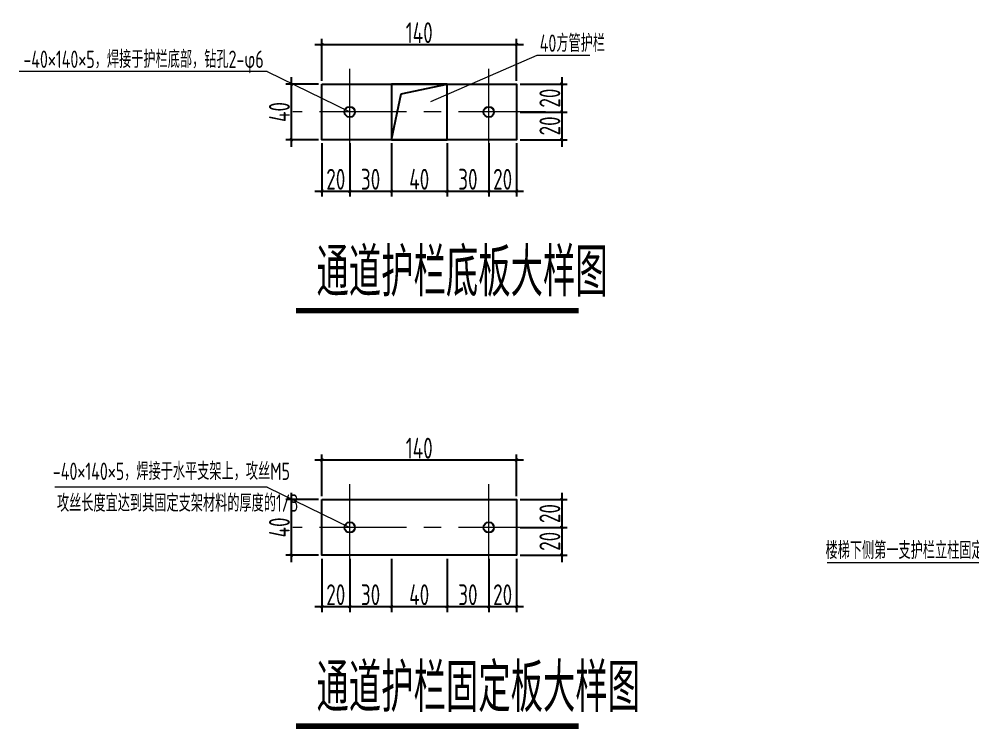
# Model space of a CAD drawing. Extents: x 498328 to 716449, y -893371 to -467753.
# Drawn here: x 575315 to 589035, y -871933 to -861716 of the extents above; entities that cross this region are included whole.
import ezdxf

# ---------------------------------------------------------------- set-up
doc = ezdxf.new("R2010")
doc.units = 0
doc.header["$LTSCALE"] = 1000
doc.header["$PDMODE"] = 35
doc.header["$PDSIZE"] = 20
doc.linetypes.add('CENTER', pattern=[2, 1.25, -0.25, 0.25, -0.25])
doc.layers.get('0').update_dxf_attribs({"linetype": 'CONTINUOUS'})
doc.layers.get('Defpoints').update_dxf_attribs({"linetype": 'CONTINUOUS'})
for name, color, linetype in [('01', 7, 'CONTINUOUS'), ('AXIS', 251, 'CENTER'), ('DIM', 3, 'CONTINUOUS'), ('PUB_TEXT', 7, 'CONTINUOUS'), ('SD_NAME_TOPC', 7, 'CONTINUOUS'), ('焊缝', 1, 'CONTINUOUS')]:
    doc.layers.add(name, color=color, linetype=linetype)
doc.styles.add('TSSD-REIN', font='tssdeng.shx', dxfattribs={"width": 0.7, "bigfont": 'tssdchn.shx'})
doc.styles.add('TSSD_DIMENSION', font='Tssdeng.shx', dxfattribs={"width": 0.7, "bigfont": 'hztxt.shx'})
doc.styles.add('TSSD_REIN', font='Tssdeng.shx', dxfattribs={"width": 0.7, "bigfont": 'hztxt.shx'})
doc.dimstyles.new('TSSD_100_100$0', dxfattribs={"dimtxt": 380, "dimasz": 100, "dimexe": 100, "dimexo": 250, "dimgap": 50, "dimtad": 1, "dimdec": 0, "dimzin": 0, "dimdsep": 46, "dimtxsty": 'TSSD_DIMENSION', "dimblk": 'ARCHTICK', "dimblk1": 'ARCHTICK', "dimblk2": 'ARCHTICK', "dimsah": 1, "dimcen": 0, "dimdle": 100, "dimclrt": 7, "dimadec": 0, "dimazin": 0, "dimtfac": 1, "dimtdec": 0, "dimtix": 1, "dimtmove": 2, "dimatfit": 3, "dimldrblk": 'ARCHTICK', "dimfxl": 0, "dimtolj": 1, "dimtzin": 0, "dimarcsym": 0})

# ---------------------------------------------------------------- blocks, each defined once
blk = doc.blocks.new('_ARCHTICK')
at = {"color": 0, "const_width": 0.4}
blk.add_lwpolyline([(-0.71, -0.71), (0.71, 0.71)], dxfattribs=at)
blk = doc.blocks.new('*D1054')
at = {"layer": 'Defpoints', "color": 0, "transparency": 16777216}
for p in [(582471, -868062), (579671, -868633), (582471, -868633)]:
    blk.add_point(p, dxfattribs=at)
at = {"layer": 'DIM', "color": 0, "lineweight": -2, "transparency": 16777216}
for p, q in [((579571, -868062), (582571, -868062)), ((579671, -868583), (579671, -867982)), ((582471, -868583), (582471, -867982))]:
    blk.add_line(p, q, dxfattribs=at)
at = {"layer": 'DIM', "color": 0, "lineweight": -2, "transparency": 16777216, "xscale": 30, "yscale": 30, "zscale": 30, "rotation": 180}
blk.add_blockref('_ARCHTICK', (579671, -868062), dxfattribs=at)
at = {"layer": 'DIM', "color": 0, "lineweight": -2, "transparency": 16777216, "xscale": 30, "yscale": 30, "zscale": 30}
blk.add_blockref('_ARCHTICK', (582471, -868062), dxfattribs=at)
at = {"layer": 'DIM', "color": 7, "lineweight": 20, "transparency": 16777216, "insert": (581071, -867892), "char_height": 300, "attachment_point": 5, "style": 'TSSD_DIMENSION'}
blk.add_mtext('\\A1;140', dxfattribs=at)
blk = doc.blocks.new('*D1055')
at = {"layer": 'Defpoints', "color": 0, "transparency": 16777216}
for p in [(582471, -868633), (582471, -869033), (583120, -869033)]:
    blk.add_point(p, dxfattribs=at)
at = {"layer": 'DIM', "color": 0, "lineweight": -2, "transparency": 16777216}
for p, q in [((583120, -868533), (583120, -869133)), ((582521, -868633), (583200, -868633)), ((582521, -869033), (583200, -869033))]:
    blk.add_line(p, q, dxfattribs=at)
at = {"layer": 'DIM', "color": 0, "lineweight": -2, "transparency": 16777216, "xscale": 30, "yscale": 30, "zscale": 30}
for p, rotation in [((583120, -868633), 90), ((583120, -869033), 270)]:
    blk.add_blockref('_ARCHTICK', p, dxfattribs=dict(at, rotation=rotation))
at = {"layer": 'DIM', "color": 7, "lineweight": 20, "transparency": 16777216, "insert": (582950, -868833), "char_height": 300, "attachment_point": 5, "rotation": 90, "style": 'TSSD_DIMENSION'}
blk.add_mtext('\\A1;20', dxfattribs=at)
blk = doc.blocks.new('*D1056')
at = {"layer": 'Defpoints', "color": 0, "transparency": 16777216}
for p in [(582471, -869033), (582471, -869433), (583120, -869433)]:
    blk.add_point(p, dxfattribs=at)
at = {"layer": 'DIM', "color": 0, "lineweight": -2, "transparency": 16777216}
for p, q in [((582521, -869033), (583200, -869033)), ((583120, -868933), (583120, -869533)), ((582521, -869433), (583200, -869433))]:
    blk.add_line(p, q, dxfattribs=at)
at = {"layer": 'DIM', "color": 0, "lineweight": -2, "transparency": 16777216, "xscale": 30, "yscale": 30, "zscale": 30}
for p, rotation in [((583120, -869033), 90), ((583120, -869433), 270)]:
    blk.add_blockref('_ARCHTICK', p, dxfattribs=dict(at, rotation=rotation))
at = {"layer": 'DIM', "color": 7, "lineweight": 20, "transparency": 16777216, "insert": (582950, -869233), "char_height": 300, "attachment_point": 5, "rotation": 90, "style": 'TSSD_DIMENSION'}
blk.add_mtext('\\A1;20', dxfattribs=at)
blk = doc.blocks.new('*D1057')
at = {"layer": 'Defpoints', "color": 0, "transparency": 16777216}
for p in [(579671, -868633), (579230, -869433), (579671, -869433)]:
    blk.add_point(p, dxfattribs=at)
at = {"layer": 'DIM', "color": 0, "lineweight": -2, "transparency": 16777216}
for p, q in [((579230, -868533), (579230, -869533)), ((579621, -868633), (579150, -868633)), ((579621, -869433), (579150, -869433))]:
    blk.add_line(p, q, dxfattribs=at)
at = {"layer": 'DIM', "color": 0, "lineweight": -2, "transparency": 16777216, "xscale": 30, "yscale": 30, "zscale": 30}
for p, rotation in [((579230, -868633), 90), ((579230, -869433), 270)]:
    blk.add_blockref('_ARCHTICK', p, dxfattribs=dict(at, rotation=rotation))
at = {"layer": 'DIM', "color": 7, "lineweight": 20, "transparency": 16777216, "insert": (579060, -869033), "char_height": 300, "attachment_point": 5, "rotation": 90, "style": 'TSSD_DIMENSION'}
blk.add_mtext('\\A1;40', dxfattribs=at)
blk = doc.blocks.new('*D1058')
at = {"layer": 'Defpoints', "color": 0, "transparency": 16777216}
for p in [(579671, -869433), (580071, -869433), (580071, -870171)]:
    blk.add_point(p, dxfattribs=at)
at = {"layer": 'DIM', "color": 0, "lineweight": -2, "transparency": 16777216}
for p, q in [((579671, -869483), (579671, -870251)), ((580071, -869483), (580071, -870251)), ((579571, -870171), (580171, -870171))]:
    blk.add_line(p, q, dxfattribs=at)
at = {"layer": 'DIM', "color": 0, "lineweight": -2, "transparency": 16777216, "xscale": 30, "yscale": 30, "zscale": 30, "rotation": 180}
blk.add_blockref('_ARCHTICK', (579671, -870171), dxfattribs=at)
at = {"layer": 'DIM', "color": 0, "lineweight": -2, "transparency": 16777216, "xscale": 30, "yscale": 30, "zscale": 30}
blk.add_blockref('_ARCHTICK', (580071, -870171), dxfattribs=at)
at = {"layer": 'DIM', "color": 7, "lineweight": 20, "transparency": 16777216, "insert": (579871, -870001), "char_height": 300, "attachment_point": 5, "style": 'TSSD_DIMENSION'}
blk.add_mtext('\\A1;20', dxfattribs=at)
blk = doc.blocks.new('*D1059')
at = {"layer": 'Defpoints', "color": 0, "transparency": 16777216}
for p in [(580071, -869433), (580671, -869433), (580671, -870171)]:
    blk.add_point(p, dxfattribs=at)
at = {"layer": 'DIM', "color": 0, "lineweight": -2, "transparency": 16777216}
for p, q in [((580071, -869483), (580071, -870251)), ((580671, -869483), (580671, -870251)), ((579971, -870171), (580771, -870171))]:
    blk.add_line(p, q, dxfattribs=at)
at = {"layer": 'DIM', "color": 0, "lineweight": -2, "transparency": 16777216, "xscale": 30, "yscale": 30, "zscale": 30, "rotation": 180}
blk.add_blockref('_ARCHTICK', (580071, -870171), dxfattribs=at)
at = {"layer": 'DIM', "color": 0, "lineweight": -2, "transparency": 16777216, "xscale": 30, "yscale": 30, "zscale": 30}
blk.add_blockref('_ARCHTICK', (580671, -870171), dxfattribs=at)
at = {"layer": 'DIM', "color": 7, "lineweight": 20, "transparency": 16777216, "insert": (580371, -870001), "char_height": 300, "attachment_point": 5, "style": 'TSSD_DIMENSION'}
blk.add_mtext('\\A1;30', dxfattribs=at)
blk = doc.blocks.new('*D1060')
at = {"layer": 'Defpoints', "color": 0, "transparency": 16777216}
for p in [(580671, -869433), (581471, -869433), (581471, -870171)]:
    blk.add_point(p, dxfattribs=at)
at = {"layer": 'DIM', "color": 0, "lineweight": -2, "transparency": 16777216}
for p, q in [((580671, -869483), (580671, -870251)), ((581471, -869483), (581471, -870251)), ((580571, -870171), (581571, -870171))]:
    blk.add_line(p, q, dxfattribs=at)
at = {"layer": 'DIM', "color": 0, "lineweight": -2, "transparency": 16777216, "xscale": 30, "yscale": 30, "zscale": 30, "rotation": 180}
blk.add_blockref('_ARCHTICK', (580671, -870171), dxfattribs=at)
at = {"layer": 'DIM', "color": 0, "lineweight": -2, "transparency": 16777216, "xscale": 30, "yscale": 30, "zscale": 30}
blk.add_blockref('_ARCHTICK', (581471, -870171), dxfattribs=at)
at = {"layer": 'DIM', "color": 7, "lineweight": 20, "transparency": 16777216, "insert": (581071, -870001), "char_height": 300, "attachment_point": 5, "style": 'TSSD_DIMENSION'}
blk.add_mtext('\\A1;40', dxfattribs=at)
blk = doc.blocks.new('*D1061')
at = {"layer": 'Defpoints', "color": 0, "transparency": 16777216}
for p in [(581471, -869433), (582071, -869433), (582071, -870171)]:
    blk.add_point(p, dxfattribs=at)
at = {"layer": 'DIM', "color": 0, "lineweight": -2, "transparency": 16777216}
for p, q in [((581471, -869483), (581471, -870251)), ((582071, -869483), (582071, -870251)), ((581371, -870171), (582171, -870171))]:
    blk.add_line(p, q, dxfattribs=at)
at = {"layer": 'DIM', "color": 0, "lineweight": -2, "transparency": 16777216, "xscale": 30, "yscale": 30, "zscale": 30, "rotation": 180}
blk.add_blockref('_ARCHTICK', (581471, -870171), dxfattribs=at)
at = {"layer": 'DIM', "color": 0, "lineweight": -2, "transparency": 16777216, "xscale": 30, "yscale": 30, "zscale": 30}
blk.add_blockref('_ARCHTICK', (582071, -870171), dxfattribs=at)
at = {"layer": 'DIM', "color": 7, "lineweight": 20, "transparency": 16777216, "insert": (581771, -870001), "char_height": 300, "attachment_point": 5, "style": 'TSSD_DIMENSION'}
blk.add_mtext('\\A1;30', dxfattribs=at)
blk = doc.blocks.new('*D1062')
at = {"layer": 'Defpoints', "color": 0, "transparency": 16777216}
for p in [(582071, -869433), (582471, -869433), (582471, -870171)]:
    blk.add_point(p, dxfattribs=at)
at = {"layer": 'DIM', "color": 0, "lineweight": -2, "transparency": 16777216}
for p, q in [((582071, -869483), (582071, -870251)), ((582471, -869483), (582471, -870251)), ((581971, -870171), (582571, -870171))]:
    blk.add_line(p, q, dxfattribs=at)
at = {"layer": 'DIM', "color": 0, "lineweight": -2, "transparency": 16777216, "xscale": 30, "yscale": 30, "zscale": 30, "rotation": 180}
blk.add_blockref('_ARCHTICK', (582071, -870171), dxfattribs=at)
at = {"layer": 'DIM', "color": 0, "lineweight": -2, "transparency": 16777216, "xscale": 30, "yscale": 30, "zscale": 30}
blk.add_blockref('_ARCHTICK', (582471, -870171), dxfattribs=at)
at = {"layer": 'DIM', "color": 7, "lineweight": 20, "transparency": 16777216, "insert": (582271, -870001), "char_height": 300, "attachment_point": 5, "style": 'TSSD_DIMENSION'}
blk.add_mtext('\\A1;20', dxfattribs=at)
blk = doc.blocks.new('护栏底板')
at = {"layer": 'AXIS', "lineweight": 20}
for p, q in [((415797.07, -713356.45), (415797.07, -713294.4)), ((415897.07, -713356.45), (415897.07, -713294.4))]:
    blk.add_line(p, q, dxfattribs=at)
at = {"layer": '焊缝', "color": 8}
for p, q in [((415834.04, -713312.39), (415867.07, -713305.42)), ((415827.07, -713345.42), (415834.04, -713312.39))]:
    blk.add_line(p, q, dxfattribs=at)
at = {"layer": '焊缝', "color": 0}
for points in [[(415777.07, -713305.42), (415917.07, -713305.42), (415917.07, -713345.42), (415777.07, -713345.42)], [(415867.07, -713305.42), (415827.07, -713305.42), (415827.07, -713345.42), (415867.07, -713345.42)]]:
    blk.add_lwpolyline(points, close=True, dxfattribs=at)
for centre in [(415797.07, -713325.42), (415897.07, -713325.42)]:
    blk.add_circle(centre, 3.75, dxfattribs=at)
blk = doc.blocks.new('*D1070')
at = {"layer": 'Defpoints', "color": 0, "transparency": 16777216}
for p in [(582471, -862083), (579671, -862654), (582471, -862654)]:
    blk.add_point(p, dxfattribs=at)
at = {"layer": 'DIM', "color": 0, "lineweight": -2, "transparency": 16777216}
for p, q in [((579671, -862604), (579671, -862003)), ((582471, -862604), (582471, -862003)), ((579571, -862083), (582571, -862083))]:
    blk.add_line(p, q, dxfattribs=at)
at = {"layer": 'DIM', "color": 0, "lineweight": -2, "transparency": 16777216, "xscale": 30, "yscale": 30, "zscale": 30, "rotation": 180}
blk.add_blockref('_ARCHTICK', (579671, -862083), dxfattribs=at)
at = {"layer": 'DIM', "color": 0, "lineweight": -2, "transparency": 16777216, "xscale": 30, "yscale": 30, "zscale": 30}
blk.add_blockref('_ARCHTICK', (582471, -862083), dxfattribs=at)
at = {"layer": 'DIM', "color": 7, "lineweight": 20, "transparency": 16777216, "insert": (581071, -861913), "char_height": 300, "attachment_point": 5, "style": 'TSSD_DIMENSION'}
blk.add_mtext('\\A1;140', dxfattribs=at)
blk = doc.blocks.new('*D1071')
at = {"layer": 'Defpoints', "color": 0, "transparency": 16777216}
for p in [(582471, -862654), (582471, -863054), (583120, -863054)]:
    blk.add_point(p, dxfattribs=at)
at = {"layer": 'DIM', "color": 0, "lineweight": -2, "transparency": 16777216}
for p, q in [((583120, -862554), (583120, -863154)), ((582521, -862654), (583200, -862654)), ((582521, -863054), (583200, -863054))]:
    blk.add_line(p, q, dxfattribs=at)
at = {"layer": 'DIM', "color": 0, "lineweight": -2, "transparency": 16777216, "xscale": 30, "yscale": 30, "zscale": 30}
for p, rotation in [((583120, -862654), 90), ((583120, -863054), 270)]:
    blk.add_blockref('_ARCHTICK', p, dxfattribs=dict(at, rotation=rotation))
at = {"layer": 'DIM', "color": 7, "lineweight": 20, "transparency": 16777216, "insert": (582950, -862854), "char_height": 300, "attachment_point": 5, "rotation": 90, "style": 'TSSD_DIMENSION'}
blk.add_mtext('\\A1;20', dxfattribs=at)
blk = doc.blocks.new('*D1064')
at = {"layer": 'Defpoints', "color": 0, "transparency": 16777216}
for p in [(582471, -863054), (582471, -863454), (583120, -863454)]:
    blk.add_point(p, dxfattribs=at)
at = {"layer": 'DIM', "color": 0, "lineweight": -2, "transparency": 16777216}
for p, q in [((583120, -862954), (583120, -863554)), ((582521, -863054), (583200, -863054)), ((582521, -863454), (583200, -863454))]:
    blk.add_line(p, q, dxfattribs=at)
at = {"layer": 'DIM', "color": 0, "lineweight": -2, "transparency": 16777216, "xscale": 30, "yscale": 30, "zscale": 30}
for p, rotation in [((583120, -863054), 90), ((583120, -863454), 270)]:
    blk.add_blockref('_ARCHTICK', p, dxfattribs=dict(at, rotation=rotation))
at = {"layer": 'DIM', "color": 7, "lineweight": 20, "transparency": 16777216, "insert": (582950, -863254), "char_height": 300, "attachment_point": 5, "rotation": 90, "style": 'TSSD_DIMENSION'}
blk.add_mtext('\\A1;20', dxfattribs=at)
blk = doc.blocks.new('*D1065')
at = {"layer": 'Defpoints', "color": 0, "transparency": 16777216}
for p in [(579671, -862654), (579230, -863454), (579671, -863454)]:
    blk.add_point(p, dxfattribs=at)
at = {"layer": 'DIM', "color": 0, "lineweight": -2, "transparency": 16777216}
for p, q in [((579230, -862554), (579230, -863554)), ((579621, -862654), (579150, -862654)), ((579621, -863454), (579150, -863454))]:
    blk.add_line(p, q, dxfattribs=at)
at = {"layer": 'DIM', "color": 0, "lineweight": -2, "transparency": 16777216, "xscale": 30, "yscale": 30, "zscale": 30}
for p, rotation in [((579230, -862654), 90), ((579230, -863454), 270)]:
    blk.add_blockref('_ARCHTICK', p, dxfattribs=dict(at, rotation=rotation))
at = {"layer": 'DIM', "color": 7, "lineweight": 20, "transparency": 16777216, "insert": (579060, -863054), "char_height": 300, "attachment_point": 5, "rotation": 90, "style": 'TSSD_DIMENSION'}
blk.add_mtext('\\A1;40', dxfattribs=at)
blk = doc.blocks.new('*D1066')
at = {"layer": 'Defpoints', "color": 0, "transparency": 16777216}
for p in [(579671, -863454), (580071, -863454), (580071, -864192)]:
    blk.add_point(p, dxfattribs=at)
at = {"layer": 'DIM', "color": 0, "lineweight": -2, "transparency": 16777216}
for p, q in [((579671, -863504), (579671, -864272)), ((580071, -863504), (580071, -864272)), ((579571, -864192), (580171, -864192))]:
    blk.add_line(p, q, dxfattribs=at)
at = {"layer": 'DIM', "color": 0, "lineweight": -2, "transparency": 16777216, "xscale": 30, "yscale": 30, "zscale": 30, "rotation": 180}
blk.add_blockref('_ARCHTICK', (579671, -864192), dxfattribs=at)
at = {"layer": 'DIM', "color": 0, "lineweight": -2, "transparency": 16777216, "xscale": 30, "yscale": 30, "zscale": 30}
blk.add_blockref('_ARCHTICK', (580071, -864192), dxfattribs=at)
at = {"layer": 'DIM', "color": 7, "lineweight": 20, "transparency": 16777216, "insert": (579871, -864022), "char_height": 300, "attachment_point": 5, "style": 'TSSD_DIMENSION'}
blk.add_mtext('\\A1;20', dxfattribs=at)
blk = doc.blocks.new('*D1067')
at = {"layer": 'Defpoints', "color": 0, "transparency": 16777216}
for p in [(580071, -863454), (580671, -863454), (580671, -864192)]:
    blk.add_point(p, dxfattribs=at)
at = {"layer": 'DIM', "color": 0, "lineweight": -2, "transparency": 16777216}
for p, q in [((580071, -863504), (580071, -864272)), ((580671, -863504), (580671, -864272)), ((579971, -864192), (580771, -864192))]:
    blk.add_line(p, q, dxfattribs=at)
at = {"layer": 'DIM', "color": 0, "lineweight": -2, "transparency": 16777216, "xscale": 30, "yscale": 30, "zscale": 30, "rotation": 180}
blk.add_blockref('_ARCHTICK', (580071, -864192), dxfattribs=at)
at = {"layer": 'DIM', "color": 0, "lineweight": -2, "transparency": 16777216, "xscale": 30, "yscale": 30, "zscale": 30}
blk.add_blockref('_ARCHTICK', (580671, -864192), dxfattribs=at)
at = {"layer": 'DIM', "color": 7, "lineweight": 20, "transparency": 16777216, "insert": (580371, -864022), "char_height": 300, "attachment_point": 5, "style": 'TSSD_DIMENSION'}
blk.add_mtext('\\A1;30', dxfattribs=at)
blk = doc.blocks.new('*D1068')
at = {"layer": 'Defpoints', "color": 0, "transparency": 16777216}
for p in [(580671, -863454), (581471, -863454), (581471, -864192)]:
    blk.add_point(p, dxfattribs=at)
at = {"layer": 'DIM', "color": 0, "lineweight": -2, "transparency": 16777216}
for p, q in [((580671, -863504), (580671, -864272)), ((581471, -863504), (581471, -864272)), ((580571, -864192), (581571, -864192))]:
    blk.add_line(p, q, dxfattribs=at)
at = {"layer": 'DIM', "color": 0, "lineweight": -2, "transparency": 16777216, "xscale": 30, "yscale": 30, "zscale": 30, "rotation": 180}
blk.add_blockref('_ARCHTICK', (580671, -864192), dxfattribs=at)
at = {"layer": 'DIM', "color": 0, "lineweight": -2, "transparency": 16777216, "xscale": 30, "yscale": 30, "zscale": 30}
blk.add_blockref('_ARCHTICK', (581471, -864192), dxfattribs=at)
at = {"layer": 'DIM', "color": 7, "lineweight": 20, "transparency": 16777216, "insert": (581071, -864022), "char_height": 300, "attachment_point": 5, "style": 'TSSD_DIMENSION'}
blk.add_mtext('\\A1;40', dxfattribs=at)
blk = doc.blocks.new('*D1069')
at = {"layer": 'Defpoints', "color": 0, "transparency": 16777216}
for p in [(581471, -863454), (582071, -863454), (582071, -864192)]:
    blk.add_point(p, dxfattribs=at)
at = {"layer": 'DIM', "color": 0, "lineweight": -2, "transparency": 16777216}
for p, q in [((581471, -863504), (581471, -864272)), ((582071, -863504), (582071, -864272)), ((581371, -864192), (582171, -864192))]:
    blk.add_line(p, q, dxfattribs=at)
at = {"layer": 'DIM', "color": 0, "lineweight": -2, "transparency": 16777216, "xscale": 30, "yscale": 30, "zscale": 30, "rotation": 180}
blk.add_blockref('_ARCHTICK', (581471, -864192), dxfattribs=at)
at = {"layer": 'DIM', "color": 0, "lineweight": -2, "transparency": 16777216, "xscale": 30, "yscale": 30, "zscale": 30}
blk.add_blockref('_ARCHTICK', (582071, -864192), dxfattribs=at)
at = {"layer": 'DIM', "color": 7, "lineweight": 20, "transparency": 16777216, "insert": (581771, -864022), "char_height": 300, "attachment_point": 5, "style": 'TSSD_DIMENSION'}
blk.add_mtext('\\A1;30', dxfattribs=at)
blk = doc.blocks.new('*D1063')
at = {"layer": 'Defpoints', "color": 0, "transparency": 16777216}
for p in [(582071, -863454), (582471, -863454), (582471, -864192)]:
    blk.add_point(p, dxfattribs=at)
at = {"layer": 'DIM', "color": 0, "lineweight": -2, "transparency": 16777216}
for p, q in [((582071, -863504), (582071, -864272)), ((582471, -863504), (582471, -864272)), ((581971, -864192), (582571, -864192))]:
    blk.add_line(p, q, dxfattribs=at)
at = {"layer": 'DIM', "color": 0, "lineweight": -2, "transparency": 16777216, "xscale": 30, "yscale": 30, "zscale": 30, "rotation": 180}
blk.add_blockref('_ARCHTICK', (582071, -864192), dxfattribs=at)
at = {"layer": 'DIM', "color": 0, "lineweight": -2, "transparency": 16777216, "xscale": 30, "yscale": 30, "zscale": 30}
blk.add_blockref('_ARCHTICK', (582471, -864192), dxfattribs=at)
at = {"layer": 'DIM', "color": 7, "lineweight": 20, "transparency": 16777216, "insert": (582271, -864022), "char_height": 300, "attachment_point": 5, "style": 'TSSD_DIMENSION'}
blk.add_mtext('\\A1;20', dxfattribs=at)

msp = doc.modelspace()

# ---------------------------------------------------------------- linework, layer by layer
at = {"layer": '01', "color": 8, "lineweight": 9}
for p, q in [((582763.3, -862241), (581233.6, -862906.8)), ((583527.2, -862241), (582763.3, -862241)), ((578886, -862472.5), (575315.3, -862472.5)), ((578886, -862472.5), (580070.8, -863053.7)), ((578886, -868451.4), (575830.5, -868451.4)), ((578886, -868451.4), (580070.8, -869032.6)), ((590507.7, -869540.2), (586937, -869540.2))]:
    msp.add_line(p, q, dxfattribs=at)
at = {"layer": 'AXIS', "lineweight": 20}
for p, q in [((582886.9, -863053.7), (579254.7, -863053.7)), ((580070.8, -869653.2), (580070.8, -868412.1)), ((582070.8, -869653.2), (582070.8, -868412.1)), ((582886.9, -869032.6), (579254.7, -869032.6))]:
    msp.add_line(p, q, dxfattribs=at)
at = {"layer": 'SD_NAME_TOPC', "const_width": 80}
for points in [[(579297.2, -865913.7), (583365.8, -865913.7)], [(579297.2, -871892.6), (583365.8, -871892.6)]]:
    msp.add_lwpolyline(points, dxfattribs=at)
at = {"layer": '焊缝', "color": 0}
msp.add_lwpolyline([(579670.8, -868632.6), (582470.8, -868632.6), (582470.8, -869432.6), (579670.8, -869432.6)], close=True, dxfattribs=at)
for centre in [(580070.8, -869032.6), (582070.8, -869032.6)]:
    msp.add_circle(centre, 75, dxfattribs=at)

# ---------------------------------------------------------------- block references
at = {"layer": '焊缝', "color": 0, "xscale": 20, "yscale": 20, "zscale": 20}
msp.add_blockref('护栏底板', (-7735870.6, 13403454.8), dxfattribs=at)

# ---------------------------------------------------------------- texts
at = {"layer": 'PUB_TEXT', "lineweight": 15, "width": 0.7}
for s, height, style, p in [('40方管护栏', 250, 'TSSD_REIN', (582803.6, -862188.4)), ('-40×140×5，焊接于护栏底部，钻孔2-φ6', 250, 'TSSD_REIN', (575376.6, -862419.9)), ('通道护栏底板大样图', 700, 'TSSD-REIN', (579592.7, -865709.8)), ('-40×140×5，焊接于水平支架上，攻丝M5', 250, 'TSSD_REIN', (575800.9, -868349.4)), ('攻丝长度宜达到其固定支架材料的厚度的1/3', 250, 'TSSD_REIN', (575860.3, -868806.9)), ('楼梯下侧第一支护栏立柱固定板及底板应与护栏立柱外侧面平齐', 250, 'TSSD_REIN', (586914.9, -869487.6)), ('通道护栏固定板大样图', 700, 'TSSD-REIN', (579592.7, -871688.7))]:
    msp.add_text(s, height=height, dxfattribs=dict(at, style=style)).set_placement(p)

# ---------------------------------------------------------------- dimensions: what is measured, and where the dimension line sits
at = {"layer": 'DIM', "lineweight": 20}
for base, p1, p2, picture, middle in [((582470.8, -862083.3), (579670.8, -862653.7), (582470.8, -862653.7), '*D1070', (581070.8, -861913.3)), ((580070.8, -864191.7), (579670.8, -863453.7), (580070.8, -863453.7), '*D1066', (579870.8, -864021.7)), ((580670.8, -864191.7), (580070.8, -863453.7), (580670.8, -863453.7), '*D1067', (580370.8, -864021.7)), ((581470.8, -864191.7), (580670.8, -863453.7), (581470.8, -863453.7), '*D1068', (581070.8, -864021.7)), ((582070.8, -864191.7), (581470.8, -863453.7), (582070.8, -863453.7), '*D1069', (581770.8, -864021.7)), ((582470.8, -864191.7), (582070.8, -863453.7), (582470.8, -863453.7), '*D1063', (582270.8, -864021.7)), ((582470.8, -868062.2), (579670.8, -868632.6), (582470.8, -868632.6), '*D1054', (581070.8, -867892.2)), ((580070.8, -870170.6), (579670.8, -869432.6), (580070.8, -869432.6), '*D1058', (579870.8, -870000.6)), ((580670.8, -870170.6), (580070.8, -869432.6), (580670.8, -869432.6), '*D1059', (580370.8, -870000.6)), ((581470.8, -870170.6), (580670.8, -869432.6), (581470.8, -869432.6), '*D1060', (581070.8, -870000.6)), ((582070.8, -870170.6), (581470.8, -869432.6), (582070.8, -869432.6), '*D1061', (581770.8, -870000.6)), ((582470.8, -870170.6), (582070.8, -869432.6), (582470.8, -869432.6), '*D1062', (582270.8, -870000.6))]:
    dim = msp.add_linear_dim(base=base, p1=p1, p2=p2, dimstyle='TSSD_100_100$0', override={"dimtxt": 300, "dimasz": 30, "dimexe": 80, "dimexo": 50, "dimgap": 20, "dimlfac": 0.05, "dimsah": 0, "dimatfit": 0}, dxfattribs=at)
    dim.commit()
    dim.dimension.update_dxf_attribs({"geometry": picture, "text_midpoint": middle})
for base, p1, p2, picture, middle in [((579230.2, -863453.7), (579670.8, -862653.7), (579670.8, -863453.7), '*D1065', (579060.2, -863053.7)), ((583120.2, -863053.7), (582470.8, -862653.7), (582470.8, -863053.7), '*D1071', (582950.2, -862853.7)), ((583120.2, -863453.7), (582470.8, -863053.7), (582470.8, -863453.7), '*D1064', (582950.2, -863253.7)), ((579230.2, -869432.6), (579670.8, -868632.6), (579670.8, -869432.6), '*D1057', (579060.2, -869032.6)), ((583120.2, -869032.6), (582470.8, -868632.6), (582470.8, -869032.6), '*D1055', (582950.2, -868832.6)), ((583120.2, -869432.6), (582470.8, -869032.6), (582470.8, -869432.6), '*D1056', (582950.2, -869232.6))]:
    dim = msp.add_linear_dim(base=base, p1=p1, p2=p2, angle=90, dimstyle='TSSD_100_100$0', override={"dimtxt": 300, "dimasz": 30, "dimexe": 80, "dimexo": 50, "dimgap": 20, "dimlfac": 0.05, "dimsah": 0, "dimatfit": 0}, dxfattribs=at)
    dim.commit()
    dim.dimension.update_dxf_attribs({"geometry": picture, "text_midpoint": middle})

doc.saveas('drawing.dxf')
